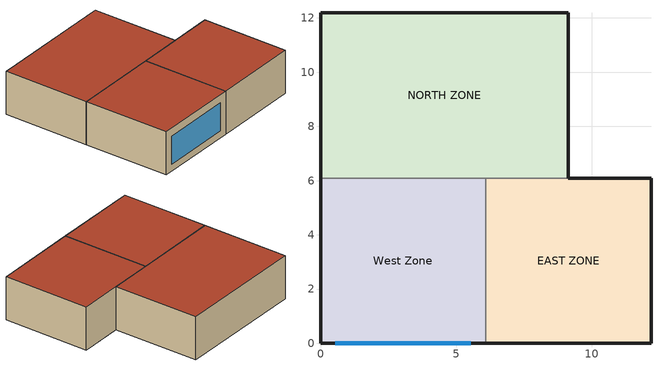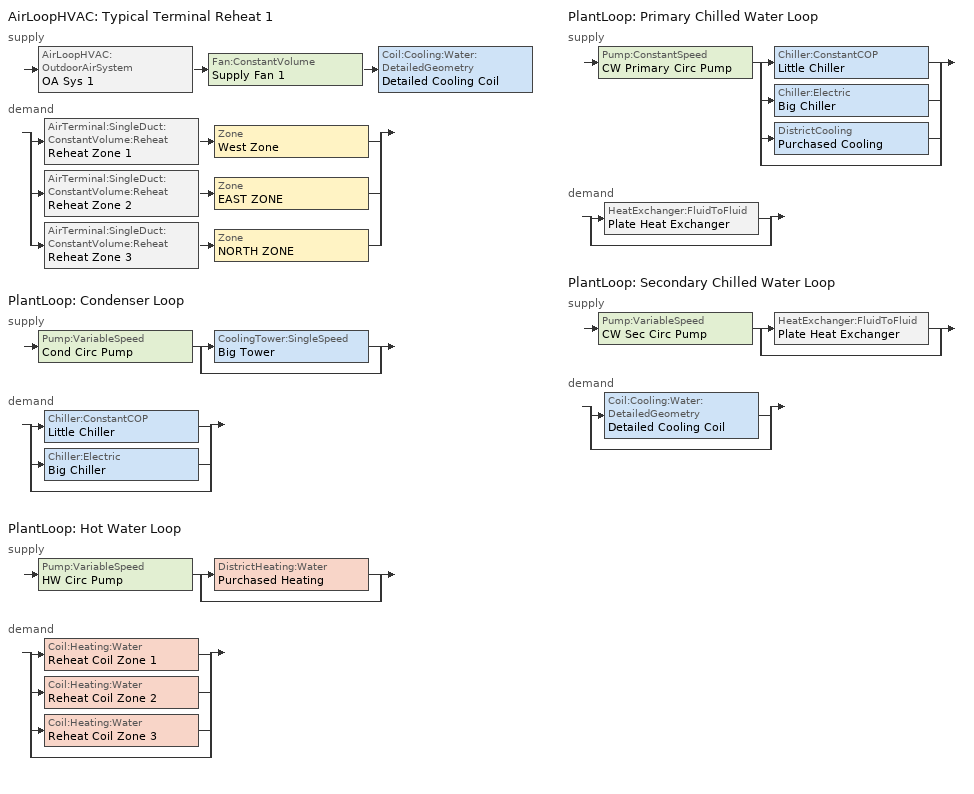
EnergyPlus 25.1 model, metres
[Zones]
West Zone
 floor adiabatic (FLOOR SLAB 8 IN): 0,0 0,6.1 6.1,6.1 6.1,0 z0
 wall outside (EXTWALL80): 0,6.1 0,0 6.1,0 z0:3.05
 wall to NORTH ZONE (PARTITION06): 6.1,6.1 0,6.1 z0:3.05
 wall to EAST ZONE (PARTITION06): 6.1,0 6.1,6.1 z0:3.05
 window (WIN-CON-LIGHT): 0.55,0 5.55,0 z0.5:2.5
 roof outside (ROOF34): 0,6.1 0,0 6.1,0 6.1,6.1 z3.05
EAST ZONE
 floor adiabatic (FLOOR SLAB 8 IN): 6.1,0 6.1,6.1 12.19,6.1 12.19,0 z0
 wall outside (EXTWALL80): 6.1,0 12.19,0 12.19,6.1 9.14,6.1 z0:3.05
 wall to NORTH ZONE (PARTITION06): 9.14,6.1 6.1,6.1 z0:3.05
 roof outside (ROOF34): 6.1,6.1 6.1,0 12.19,0 12.19,6.1 z3.05
NORTH ZONE
 floor adiabatic (FLOOR SLAB 8 IN): 0,6.1 0,12.19 9.14,12.19 9.14,6.1 z0
 wall outside (EXTWALL80): 9.14,6.1 9.14,12.19 0,12.19 0,6.1 z0:3.05
 roof outside (ROOF34): 0,12.19 0,6.1 9.14,6.1 9.14,12.19 z3.05
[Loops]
AirLoopHVAC 'Typical Terminal Reheat 1'
 supply: AirLoopHVAC:OutdoorAirSystem 'OA Sys 1' > Fan:ConstantVolume 'Supply Fan 1' > Coil:Cooling:Water:DetailedGeometry 'Detailed Cooling Coil'
 demand: split
  | AirTerminal:SingleDuct:ConstantVolume:Reheat 'Reheat Zone 1' > Zone 'West Zone'
  | AirTerminal:SingleDuct:ConstantVolume:Reheat 'Reheat Zone 2' > Zone 'EAST ZONE'
  | AirTerminal:SingleDuct:ConstantVolume:Reheat 'Reheat Zone 3' > Zone 'NORTH ZONE'
PlantLoop 'Condenser Loop'
 supply: Pump:VariableSpeed 'Cond Circ Pump' > split
  | CoolingTower:SingleSpeed 'Big Tower'
  | bypass
 demand: split
  | Chiller:ConstantCOP 'Little Chiller'
  | Chiller:Electric 'Big Chiller'
  | bypass
PlantLoop 'Hot Water Loop'
 supply: Pump:VariableSpeed 'HW Circ Pump' > split
  | DistrictHeating:Water 'Purchased Heating'
  | bypass
 demand: split
  | Coil:Heating:Water 'Reheat Coil Zone 1'
  | Coil:Heating:Water 'Reheat Coil Zone 2'
  | Coil:Heating:Water 'Reheat Coil Zone 3'
  | bypass
PlantLoop 'Primary Chilled Water Loop'
 supply: Pump:ConstantSpeed 'CW Primary Circ Pump' > split
  | Chiller:ConstantCOP 'Little Chiller'
  | Chiller:Electric 'Big Chiller'
  | DistrictCooling 'Purchased Cooling'
  | bypass
 demand: split
  | HeatExchanger:FluidToFluid 'Plate Heat Exchanger'
  | bypass
PlantLoop 'Secondary Chilled Water Loop'
 supply: Pump:VariableSpeed 'CW Sec Circ Pump' > split
  | HeatExchanger:FluidToFluid 'Plate Heat Exchanger'
  | bypass
 demand: split
  | Coil:Cooling:Water:DetailedGeometry 'Detailed Cooling Coil'
  | bypass
[Building]
NONE: Loads convergence tolerance value=0.04; Maximum number of warmup days=25; Minimum number of warmup days=6; North axis=0; Solar distribution=FullInteriorAndExterior; Temperature convergence tolerance value=0.4; Terrain=Suburbs
[Site:GroundTemperature:BuildingSurface]
20.03, 20.03, 20.13, 20.3, 20.43, 20.52, 20.62, 20.77, 20.78, 20.55, 20.44, 20.2
[Site:Location]
CHICAGO_IL_USA TMY2-94846: Elevation=190; Latitude=42; Longitude=-87.88; Time zone=-6
[SizingPeriod:DesignDay] Barometric pressure=99063; Day of month=21; Daylight saving time indicator=No; Humidity condition type=WetBulb; Rain indicator=No; Snow indicator=No; Solar model indicator=ASHRAEClearSky
Name | Daily dry bulb temperature range | Day type | Maximum dry bulb temperature | Month | Sky clearness | Wetbulb or dewpoint at maximum dry bulb | Wind direction | Wind speed
CHICAGO_IL_USA Annual Cooling 1% Design Conditions DB/MCWB | 10.7 | SummerDesignDay | 31.5 | 7 | 1 | 23 | 230 | 5.3
CHICAGO_IL_USA Annual Heating 99% Design Conditions DB | 0 | WinterDesignDay | -17.3 | 1 | 0 | -17.3 | 270 | 4.9
[Construction]
EXTWALL80: A1 - 1 IN STUCCO, C4 - 4 IN COMMON BRICK, E1 - 3 / 4 IN PLASTER OR GYP BOARD
FLOOR SLAB 8 IN: C10 - 8 IN HW CONCRETE
PARTITION06: E1 - 3 / 4 IN PLASTER OR GYP BOARD, C6 - 8 IN CLAY TILE, E1 - 3 / 4 IN PLASTER OR GYP BOARD
ROOF34: E2 - 1 / 2 IN SLAG OR STONE, E3 - 3 / 8 IN FELT AND MEMBRANE, B5 - 1 IN DENSE INSULATION, C12 - 2 IN HW CONCRETE
WIN-CON-LIGHT: WIN-LAY-GLASS-LIGHT
[Material] Thermal absorptance=0.9
Name | Conductivity | Density | Roughness | Solar absorptance | Specific heat | Thickness | Visible absorptance
A1 - 1 IN STUCCO | 0.691831 | 1858.142 | Smooth | 0.92 | 836.8 | 0.0253898 | 0.92
B5 - 1 IN DENSE INSULATION | 0.0432394 | 91.30524 | VeryRough | 0.5 | 836.8 | 0.0253898 | 0.5
C4 - 4 IN COMMON BRICK | 0.726422 | 1922.216 | Rough | 0.76 | 836.8 | 0.101498 | 0.76
C6 - 8 IN CLAY TILE | 0.570761 | 1121.292 | Smooth | 0.82 | 836.8 | 0.203302 | 0.82
C10 - 8 IN HW CONCRETE | 1.729577 | 2242.585 | MediumRough | 0.65 | 836.8 | 0.203302 | 0.65
C12 - 2 IN HW CONCRETE | 1.729577 | 2242.585 | MediumRough | 0.65 | 836.8 | 0.0509016 | 0.65
E1 - 3 / 4 IN PLASTER OR GYP BOARD | 0.726422 | 1601.846 | Smooth | 0.92 | 836.8 | 0.01905 | 0.92
E2 - 1 / 2 IN SLAG OR STONE | 1.435549 | 881.0155 | Rough | 0.55 | 1673.6 | 0.0127102 | 0.55
E3 - 3 / 8 IN FELT AND MEMBRANE | 0.190253 | 1121.292 | Rough | 0.75 | 1673.6 | 0.00954024 | 0.75
[WindowMaterial:Glazing]
WIN-LAY-GLASS-LIGHT: Back side infrared hemispherical emissivity=0.84; Back side solar reflectance at normal incidence=0.031; Back side visible reflectance at normal incidence=0.05; Conductivity=0.9; Front side infrared hemispherical emissivity=0.84; Front side solar reflectance at normal incidence=0.031; Front side visible reflectance at normal incidence=0.05; Infrared transmittance at normal incidence=0; Optical data type=SpectralAverage; Solar transmittance at normal incidence=0.9; Thickness=0.003; Visible transmittance at normal incidence=0.9
[AirLoopHVAC]
Typical Terminal Reheat 1: Design supply air flow rate=1.3
[AirTerminal:SingleDuct:ConstantVolume:Reheat] Availability schedule=FanAndCoilAvailSched; Convergence tolerance=0.001; Minimum hot water or steam flow rate=0
Name | Maximum air flow rate | Maximum hot water or steam flow rate | Reheat coil
Reheat Zone 1 | 0.47 | 0.0013 | Reheat Coil Zone 1
Reheat Zone 2 | 0.36 | 0.0012 | Reheat Coil Zone 2
Reheat Zone 3 | 0.47 | 0.0018 | Reheat Coil Zone 3
[AvailabilityManager:Scheduled]
Reheat System 1 Avail: Schedule=FanAndCoilAvailSched
[Chiller:ConstantCOP]
Little Chiller: Chiller flow mode=LeavingSetpointModulated; Condenser type=WaterCooled; Design chilled water flow rate=0.0011; Design condenser water flow rate=0.0011; Nominal capacity=25000; Nominal cop=2.5
[Chiller:Electric]
Big Chiller: Chilled water outlet temperature lower limit=5; Chiller flow mode=LeavingSetpointModulated; Condenser type=WaterCooled; Design chilled water flow rate=0.0011; Design chilled water outlet temperature=6.667; Design condenser fluid flow rate=0.0005; Design condenser inlet temperature=29.44; Maximum part load ratio=1; Minimum part load ratio=0.15; Nominal capacity=45000; Nominal cop=2.75; Optimum part load ratio=0.65; Temperature rise coefficient=2.682759; Coefficient 1 of capacity ratio curve=0.944836; Coefficient 1 of full load ratio curve=0.03303; Coefficient 1 of power ratio curve=1.907846; Coefficient 2 of capacity ratio curve=-0.0570088; Coefficient 2 of full load ratio curve=0.6852; Coefficient 2 of power ratio curve=-1.20499; Coefficient 3 of capacity ratio curve=-0.00185486; Coefficient 3 of full load ratio curve=0.2818; Coefficient 3 of power ratio curve=0.263462
[Coil:Cooling:Water:DetailedGeometry]
Detailed Cooling Coil: Availability schedule=CoolingCoilAvailSched; Coil depth=0.165098; Fin diameter=0.435072; Fin spacing=0.00181429; Fin surface area=101.716; Fin thermal conductivity=203.883; Fin thickness=0.00149998; Maximum water flow rate=0.0011; Minimum airflow area=0.810606; Number of tube rows=6; Number of tubes per row=16; Total tube inside area=6.20007; Tube depth spacing=0.0258998; Tube inside diameter=0.01445; Tube outside diameter=0.0158798; Tube outside surface area=6.23816; Tube thermal conductivity=385.765
[Coil:Heating:Water] Availability schedule=FanAndCoilAvailSched; Performance input method=UFactorTimesAreaAndDesignWaterFlowRate; Rated capacity=Autosize; Rated inlet air temperature=16.6; Rated inlet water temperature=82.2; Rated outlet air temperature=32.2; Rated outlet water temperature=71.1; U factor times area value=400
Name | Maximum water flow rate
Reheat Coil Zone 1 | 0.0013
Reheat Coil Zone 2 | 0.0012
Reheat Coil Zone 3 | 0.0018
[Controller:OutdoorAir]
OA Controller 1: Economizer control action type=ModulateFlow; Economizer control type=FixedDryBulb; Economizer maximum limit dry bulb temperature=19; Economizer minimum limit dry bulb temperature=4; Lockout type=NoLockout; Maximum outdoor air flow rate=1.3; Minimum limit type=FixedMinimum; Minimum outdoor air flow rate=0.4333
[Controller:WaterCoil]
Main Cooling Coil Controller: Action=Reverse; Actuator variable=Flow; Control variable=Temperature; Controller convergence tolerance=0.1; Maximum actuated flow=0.0011; Minimum actuated flow=0
[CoolingTower:SingleSpeed]
Big Tower: Design air flow rate=16; Design fan power=1000; Design u factor times area value=1750; Design water flow rate=0.0011; Free convection regime air flow rate=0; Free convection regime u factor times area value=0; Performance input method=UFactorTimesAreaAndDesignWaterFlowRate
[DistrictCooling]
Purchased Cooling: Nominal capacity=680000
[DistrictHeating:Water]
Purchased Heating: Nominal capacity=1000000
[ElectricEquipment] Design level calculation method=EquipmentLevel; Fraction latent=0; Fraction lost=0; Fraction radiant=0.3; Schedule=Intermittent
Name | Design level | Zone or zonelist or space or spacelist
EAST ZONE ElecEq 1 | 1464.375 | EAST ZONE
NORTH ZONE ElecEq 1 | 2928.751 | NORTH ZONE
West Zone ElecEq 1 | 2928.751 | West Zone
[Fan:ConstantVolume]
Supply Fan 1: Availability schedule=FanAndCoilAvailSched; Fan total efficiency=0.7; Maximum flow rate=1.3; Motor efficiency=0.9; Motor in airstream fraction=1; Pressure rise=600
[HeatExchanger:FluidToFluid]
Plate Heat Exchanger: Control type=UncontrolledOn; Heat exchange model type=CrossFlowBothUnMixed; Heat exchanger u factor times area value=571; Loop demand side design flow rate=0.0011; Loop supply side design flow rate=Autosize
[Lights] Design level calculation method=LightingLevel; End use subcategory=GeneralLights; Fraction radiant=0.2; Fraction replaceable=0; Fraction visible=0.2; Return air fraction=0; Schedule=Office Lighting
Name | Lighting level | Zone or zonelist or space or spacelist
EAST ZONE Lights 1 | 1464.375 | EAST ZONE
NORTH ZONE Lights 1 | 878.6252 | NORTH ZONE
[People] Activity level schedule=Activity Sch; Air velocity schedule=Air Velo Sch; Carbon dioxide generation rate=3.82e-08; Clothing insulation calculation method=ClothingInsulationSchedule; Clothing insulation schedule=Clothing Sch; Fraction radiant=0.3; Mean radiant temperature calculation type=EnclosureAveraged; Number of people calculation method=People; Number of people schedule=OFFICE OCCUPANCY; Thermal comfort model 1 type=Fanger; Work efficiency schedule=Work Eff Sch
Name | Number of people | Zone or zonelist or space or spacelist
EAST ZONE | 3 | EAST ZONE
NORTH ZONE | 4 | NORTH ZONE
West Zone | 3 | West Zone
[PlantEquipmentList]
All Chillers: Big Chiller, Chiller:Electric, Little Chiller, Chiller:ConstantCOP
All Towers: Big Tower, CoolingTower:SingleSpeed
CW Sec Heat Exchanger: Plate Heat Exchanger, HeatExchanger:FluidToFluid
Chiller Plant: Little Chiller, Chiller:ConstantCOP
Chiller Plant and Purchased: Big Chiller, Chiller:Electric, Purchased Cooling, DistrictCooling
Heating plant: Purchased Heating, DistrictHeating:Water
Purchased Only: Purchased Cooling, DistrictCooling
[PlantEquipmentOperation:CoolingLoad] Load range 1 lower limit=0
CW Sec Operation Scheme: Load range 1 upper limit=1000000000; Range 1 equipment list=CW Sec Heat Exchanger
Off Peak Operation: Load range 1 upper limit=900000; Range 1 equipment list=All Chillers
Peak Operation: Load range 1 upper limit=25000; Range 1 equipment list=Chiller Plant; Load range 2 lower limit=25000; Load range 2 upper limit=245000; Load range 3 lower limit=245000; Load range 3 upper limit=500000; Range 2 equipment list=Chiller Plant and Purchased; Range 3 equipment list=Purchased Only
Year Round Tower Operation: Load range 1 upper limit=90000000; Range 1 equipment list=All Towers
[PlantEquipmentOperation:HeatingLoad]
Purchased Only: Load range 1 lower limit=0; Load range 1 upper limit=1000000; Range 1 equipment list=Heating plant
[PlantEquipmentOperationSchemes]
Name | Control scheme 1 | Control scheme 1 schedule | Control scheme 2 | Control scheme 2 schedule
CW Loop Operation | Peak Operation | On Peak | Off Peak Operation | Off Peak
CW Sec Loop Operation Scheme List | CW Sec Operation Scheme | ON
Hot Water Loop Operation | Purchased Only | ON
Tower Loop Operation | Year Round Tower Operation | ON
[PlantLoop] Fluid type=Water; Minimum loop flow rate=0; Plant loop volume=Autocalculate
Name | Load distribution scheme | Maximum loop flow rate | Maximum loop temperature | Minimum loop temperature | Plant equipment operation scheme
Condenser Loop | SequentialLoad | 0.0011 | 80 | 10 | Tower Loop Operation
Hot Water Loop | Optimal | 0.0043 | 100 | 10 | Hot Water Loop Operation
Primary Chilled Water Loop | Optimal | 0.0011 | 98 | 1 | CW Loop Operation
Secondary Chilled Water Loop | Optimal | Autosize | 98 | 1 | CW Sec Loop Operation Scheme List
[Pump:ConstantSpeed]
CW Primary Circ Pump: Design flow rate=0.0011; Design power consumption=500; Design pump head=300000; Fraction of motor inefficiencies to fluid stream=0; Motor efficiency=0.87; Pump control type=Intermittent
[Pump:VariableSpeed] Design minimum flow rate=0; Design pump head=300000; Fraction of motor inefficiencies to fluid stream=0; Motor efficiency=0.87; Pump control type=Intermittent; Coefficient 1 of the part load performance curve=0; Coefficient 2 of the part load performance curve=1; Coefficient 3 of the part load performance curve=0; Coefficient 4 of the part load performance curve=0
Name | Design maximum flow rate | Design power consumption
CW Sec Circ Pump; Cond Circ Pump | 0.0011 | 500
HW Circ Pump | 0.0043 | 2000
[SetpointManager:FollowOutdoorAirTemperature]
MyCondenserControl: Control variable=Temperature; Maximum setpoint temperature=80; Minimum setpoint temperature=10; Offset temperature difference=0; Reference temperature type=OutdoorAirWetBulb; Setpoint node or nodelist=Condenser Supply Outlet Node
[SetpointManager:Scheduled] Control variable=Temperature
Name | Schedule | Setpoint node or nodelist
Big Chiller Setpoint Manager | CW Loop Temp Schedule | Big Chiller Outlet Node
CW Sec Loop Setpoint Manager | CW Sec Loop Temp Schedule | CW Sec Supply Outlet Node
Hot Water Loop Setpoint Manager | HW Loop Temp Schedule | HW Supply Outlet Node
Little Chiller Setpoint Manager | CW Loop Temp Schedule | Little Chiller Outlet Node
Mixed Air Temp Manager | Seasonal Reset Mixed Air Temp Sch | Mixed Air Nodes
Primary CW Loop Setpoint Manager | CW Loop Temp Schedule | CW Primary Supply Outlet Node
Supply Air Temp Manager | Seasonal Reset Supply Air Temp Sch | Supply Air Temp Nodes
[Sizing:Plant]
Secondary Chilled Water Loop: Design loop exit temperature=6.67; Loop design temperature difference=5; Loop type=Cooling
[ThermostatSetpoint:SingleCooling]
Cooling Setpoint with SB: Setpoint temperature schedule=Cooling Setpoints
[ThermostatSetpoint:SingleHeating]
Heating Setpoint with SB: Setpoint temperature schedule=Heating Setpoints
[Zone] Ceiling height=Autocalculate; Multiplier=1; Type=1; Volume=Autocalculate
EAST ZONE; NORTH ZONE; West Zone
[ZoneControl:Thermostat] Control 1=Heating Setpoint with SB; Control 2=Cooling Setpoint with SB; Control type schedule=Zone Control Type Sched
Name | Zone or zonelist
Zone 1 Thermostat | West Zone
Zone 2 Thermostat | EAST ZONE
Zone 3 Thermostat | NORTH ZONE
[Zone equipment]
West Zone: Reheat Zone 1
EAST ZONE: Reheat Zone 2
NORTH ZONE: Reheat Zone 3
[Schedule:Compact]
ACTIVITY SCH: Through: 12/31, For: Alldays, Until: 24:00, 131.8
AIR VELO SCH: Through: 12/31, For: Alldays, Until: 24:00, 0.14
CLOTHING SCH; ON: Through: 12/31, For: Alldays, Until: 24:00, 1
COOLING SETPOINTS: Through: 12/31, For: Alldays, Until: 7:00, 30, Until: 17:00, 24, Until: 24:00, 30
COOLINGCOILAVAILSCHED: Through: 3/31, For: Alldays, Until: 24:00, 0, Through: 9/30, For: Weekdays SummerDesignDay WinterDesignDay, Until: 7:00, 0, Until: 17:00, 1, Until: 24:00, 0, For: Weekends Holidays CustomDay1 CustomDay2, Until: 24:00, 0, Through: 12/31, For: Alldays, Until: 24:00, 0
CW LOOP TEMP SCHEDULE: Through: 12/31, For: Alldays, Until: 24:00, 6.67
CW Sec Loop Temp Schedule: Through: 12/31, For: AllDays, Until: 24:00, 6.67
FANANDCOILAVAILSCHED: Through: 3/31, For: Alldays, Until: 24:00, 1, Through: 9/30, For: Weekdays SummerDesignDay WinterDesignDay, Until: 7:00, 0, Until: 17:00, 1, Until: 24:00, 0, For: Weekends Holidays CustomDay1 CustomDay2, Until: 24:00, 0, Through: 12/31, For: Alldays, Until: 24:00, 1
HEATING SETPOINTS: Through: 12/31, For: Alldays, Until: 7:00, 15, Until: 17:00, 20, Until: 24:00, 15
HW LOOP TEMP SCHEDULE: Through: 12/31, For: Alldays, Until: 24:00, 60
Intermittent: Through: 12/31, For: Weekdays SummerDesignDay, Until: 8:00, 0, Until: 18:00, 1, Until: 24:00, 0, For: Weekends Holidays WinterDesignDay CustomDay1 CustomDay2, Until: 24:00, 0
OFF PEAK: Through: 12/31, For: Alldays, Until: 9:00, 1, Until: 18:00, 0, Until: 24:00, 1
ON PEAK: Through: 12/31, For: Alldays, Until: 9:00, 0, Until: 18:00, 1, Until: 24:00, 0
Office Lighting: Through: 12/31, For: Weekdays SummerDesignDay, Until: 6:00, 0.05, Until: 7:00, 0.2, Until: 17:00, 1, Until: 18:00, 0.5, Until: 24:00, 0.05, For: Weekends Holidays WinterDesignDay CustomDay1 CustomDay2, Until: 24:00, 0.05
Office Occupancy: Through: 12/31, For: Weekdays SummerDesignDay, Until: 6:00, 0, Until: 7:00, 0.1, Until: 8:00, 0.5, Until: 12:00, 1, Until: 13:00, 0.5, Until: 16:00, 1, Until: 17:00, 0.5, Until: 18:00, 0.1, Until: 24:00, 0, For: Weekends Holidays WinterDesignDay CustomDay1 CustomDay2, Until: 24:00, 0
SEASONAL RESET MIXED AIR TEMP SCH: Through: 3/31, For: Alldays, Until: 24:00, 14, Through: 9/30, For: Alldays, Until: 24:00, 11, Through: 12/31, For: Alldays, Until: 24:00, 14
SEASONAL RESET SUPPLY AIR TEMP SCH: Through: 3/31, For: Alldays, Until: 24:00, 16, Through: 9/30, For: Alldays, Until: 24:00, 13, Through: 12/31, For: Alldays, Until: 24:00, 16
WORK EFF SCH: Through: 12/31, For: Alldays, Until: 24:00, 0
ZONE CONTROL TYPE SCHED: Through: 3/31, For: Alldays, Until: 24:00, 1, Through: 9/30, For: Alldays, Until: 24:00, 2, Through: 12/31, For: Alldays, Until: 24:00, 1
